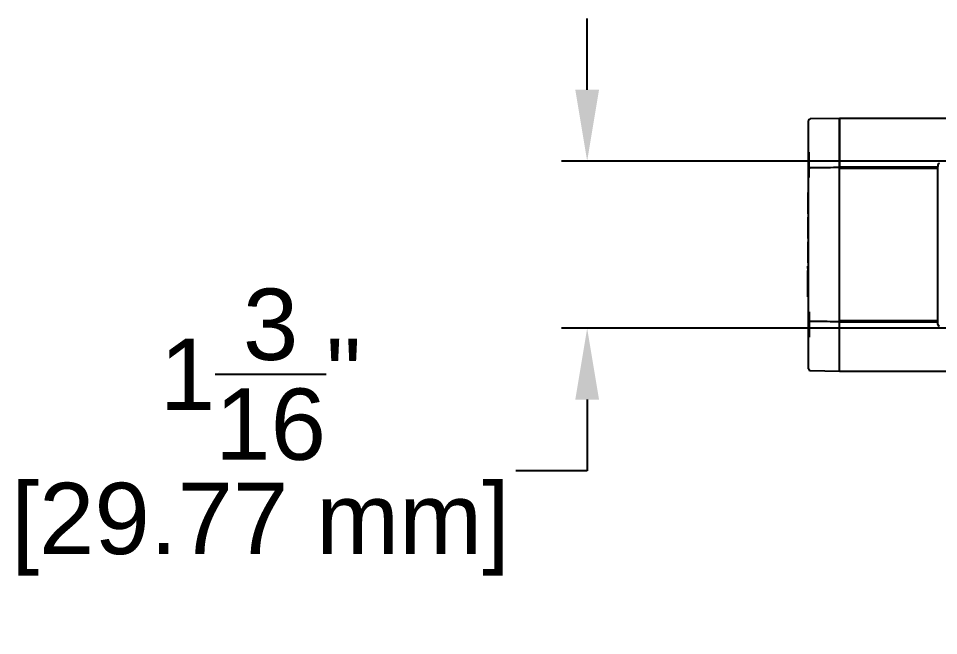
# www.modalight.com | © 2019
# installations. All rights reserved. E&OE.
# Model space of a CAD drawing. Header units: inches. Extents: x -8.9 to 62.9, y -1.2 to 30.1.
# Drawn here: x -0.66 to 5.79, y 1.85 to 6.17 of the extents above; entities that cross this region are included whole.
import ezdxf

# ---------------------------------------------------------------- set-up
doc = ezdxf.new("R2010")
doc.units = ezdxf.units.IN
doc.header["$MEASUREMENT"] = 0
doc.layers.get('Defpoints').update_dxf_attribs({"color": 1})
doc.styles.get("Standard").update_dxf_attribs({"font": 'Arial.ttf'})
doc.dimstyles.new('.5 DIM', dxfattribs={"dimscale": 0, "dimtxt": 0.5, "dimasz": 0.5, "dimexe": 0.18, "dimexo": 0.0625, "dimgap": 0.09, "dimtad": 0, "dimtih": 1, "dimtoh": 1, "dimdec": 5, "dimzin": 0, "dimdsep": 46, "dimlunit": 4, "dimtxsty": 'Standard', "dimcen": 0.25, "dimadec": 0, "dimazin": 0, "dimtfac": 1, "dimtdec": 5, "dimtofl": 0, "dimtmove": 0, "dimatfit": 3, "dimfxl": 1, "dimtolj": 1, "dimtzin": 0, "dimarcsym": 0})

# ---------------------------------------------------------------- blocks, each defined once
blk = doc.blocks.new('*D24')
at = {"layer": 'Defpoints', "color": 0, "lineweight": -2, "transparency": 16777216}
for p, q in [((3.3229, 5.6724), (3.3229, 6.1724)), ((13.3057, 5.1724), (3.1429, 5.1724)), ((13.3057, 4.0004), (3.1429, 4.0004)), ((3.3229, 3.5004), (3.3229, 3.0004)), ((3.3229, 3.0004), (2.8229, 3.0004))]:
    blk.add_line(p, q, dxfattribs=at)
at = {"layer": 'Defpoints', "color": 0, "transparency": 16777216}
for p in [(13.3682, 5.1724), (3.3229, 4.0004), (13.3682, 4.0004)]:
    blk.add_point(p, dxfattribs=at)
for points in [[(3.2396, 5.6724), (3.4062, 5.6724), (3.3229, 5.1724)], [(3.2396, 3.5004), (3.4062, 3.5004), (3.3229, 4.0004)]]:
    blk.add_solid(points, dxfattribs=at)
at = {"layer": 'Defpoints', "color": 0, "transparency": 16777216, "char_height": 0.5, "attachment_point": 5}
for s, insert in [('\\A1;1{\\H1x;\\S3/16;}"', (1.0344, 3.6785)), ('\\A1;[29.77 mm]', (1.0344, 2.5922))]:
    blk.add_mtext(s, dxfattribs=dict(at, insert=insert))

msp = doc.modelspace()

# ---------------------------------------------------------------- linework, layer by layer
for p, q in [((4.874108, 5.443669), (4.874108, 5.456552)), ((5.090643, 5.471938), (4.885713, 5.468361)), ((6.465625, 5.471938), (5.090643, 5.471938)), ((5.090643, 5.455927), (5.090643, 5.471938)), ((5.090643, 5.471938), (5.090643, 5.455927)), ((4.878045, 5.057195), (4.878045, 5.23436)), ((5.779621, 5.128772), (5.090643, 5.128772)), ((5.779621, 5.120898), (5.090643, 5.120898)), ((5.77962, 5.14464), (5.77962, 5.133397)), ((5.77962, 5.014296), (5.77962, 5.133397)), ((4.874108, 4.207071), (4.874108, 4.965713)), ((5.090643, 4.207071), (5.090643, 4.965713)), ((5.090643, 4.207071), (5.090643, 4.965713)), ((5.77962, 4.985943), (5.77962, 5.014296)), ((5.77962, 4.186841), (5.77962, 4.985943)), ((4.874108, 4.95122), (4.870171, 4.95122)), ((4.874108, 4.951209), (4.870171, 4.951209)), ((4.870171, 4.951209), (4.870171, 4.93534)), ((4.874108, 4.93534), (4.870171, 4.93534)), ((4.870171, 4.93534), (4.870171, 4.92832)), ((4.874108, 4.92832), (4.870171, 4.92832)), ((4.870171, 4.92832), (4.870171, 4.803336)), ((4.870171, 4.803336), (4.874108, 4.803336)), ((4.870171, 4.778968), (4.870171, 4.630728)), ((4.874108, 4.778968), (4.870171, 4.778968)), ((4.870171, 4.630728), (4.874108, 4.630728)), ((4.874108, 4.606443), (4.870171, 4.606443)), ((4.870171, 4.606443), (4.870171, 4.458201)), ((4.870171, 4.458201), (4.874108, 4.458201)), ((4.874108, 4.43517), (4.870171, 4.43517)), ((4.870171, 4.43517), (4.870171, 4.43506)), ((4.870171, 4.41951), (4.870171, 4.43506)), ((4.874108, 4.43506), (4.870171, 4.43506)), ((4.874108, 4.41951), (4.870171, 4.41951)), ((4.870171, 4.41951), (4.870171, 4.406223)), ((4.874108, 4.406223), (4.870171, 4.406223)), ((4.870171, 4.323624), (4.869679, 4.323624)), ((4.870171, 4.333524), (4.870171, 4.346227)), ((4.874108, 4.346227), (4.870171, 4.346227)), ((4.874108, 4.333524), (4.870171, 4.333524)), ((4.870171, 4.323275), (4.870171, 4.333524)), ((4.874108, 4.323275), (4.870171, 4.323275)), ((4.874108, 4.313237), (4.870171, 4.313237)), ((4.874108, 4.249758), (4.870171, 4.249758)), ((4.870171, 4.237243), (4.870171, 4.249758)), ((4.870171, 4.221688), (4.870171, 4.237243)), ((4.874108, 4.237243), (4.870171, 4.237243)), ((4.874108, 4.221688), (4.870171, 4.221688)), ((4.870171, 4.221688), (4.870171, 4.221563)), ((4.870171, 4.221563), (4.874108, 4.221563)), ((5.77962, 4.158487), (5.77962, 4.186841)), ((5.77962, 4.039387), (5.77962, 4.158487)), ((4.878045, 4.115589), (4.878045, 3.938424)), ((5.779621, 4.051886), (5.090643, 4.051886)), ((5.779621, 4.044012), (5.090643, 4.044012)), ((5.77962, 4.028143), (5.77962, 4.039387)), ((4.874108, 3.716232), (4.874108, 3.729115)), ((4.885713, 3.704423), (5.090643, 3.700846)), ((5.090643, 3.700846), (5.090643, 3.716857)), ((5.090643, 3.700846), (5.090643, 3.716857)), ((5.090643, 3.700846), (6.465625, 3.700846))]:
    msp.add_line(p, q)
for centre, start, end in [((4.885919, 5.456552), 91, 180), ((5.791431, 5.14464), 91, 180), ((5.791431, 4.028143), 180, 269), ((4.885919, 3.716232), 180, 269)]:
    msp.add_arc(centre, 0.011811, start, end)
for points, knots in [([(4.874108, 5.117809), (4.874108, 5.126187), (4.874108, 5.13444), (4.874108, 5.150574), (4.874108, 5.158486), (4.874108, 5.181833), (4.874108, 5.196893), (4.874108, 5.240736), (4.874108, 5.268271), (4.874108, 5.321176), (4.874108, 5.346482), (4.874108, 5.383358), (4.874108, 5.39546), (4.874108, 5.413474), (4.874108, 5.419457), (4.874108, 5.431452), (4.874108, 5.437436), (4.874108, 5.443669)], [0, 0, 0, 0, 0.0625, 0.0625, 0.125, 0.125, 0.25, 0.25, 0.5, 0.5, 0.75, 0.75, 0.875, 0.875, 0.9375, 0.9375, 1, 1, 1, 1]), ([(5.090643, 5.126724), (5.090643, 5.130336), (5.090643, 5.13394), (5.090643, 5.141687), (5.090643, 5.14583), (5.090643, 5.158145), (5.090643, 5.166207), (5.090643, 5.190014), (5.090643, 5.20535), (5.090643, 5.249913), (5.090643, 5.277853), (5.090643, 5.331574), (5.090643, 5.357318), (5.090643, 5.39475), (5.090643, 5.407032), (5.090643, 5.42531), (5.090643, 5.431377), (5.090643, 5.443546), (5.090643, 5.449608), (5.090643, 5.455927)], [0, 0, 0, 0, 0.02674934, 0.02674934, 0.05814452, 0.05814452, 0.12093488, 0.12093488, 0.24651562, 0.24651562, 0.49767708, 0.49767708, 0.74883854, 0.74883854, 0.87441927, 0.87441927, 0.93720963, 0.93720963, 1, 1, 1, 1]), ([(5.090643, 5.455927), (5.090643, 5.449667), (5.090643, 5.443663), (5.090643, 5.431611), (5.090643, 5.425603), (5.090643, 5.407504), (5.090643, 5.395345), (5.090643, 5.358293), (5.090643, 5.332835), (5.090643, 5.279701), (5.090643, 5.251979), (5.090643, 5.19332), (5.090643, 5.162508), (5.090643, 5.128772)], [0, 0, 0, 0, 0.0625, 0.0625, 0.125, 0.125, 0.25, 0.25, 0.5, 0.5, 0.75, 0.75, 1, 1, 1, 1]), ([(4.874108, 5.117809), (4.874108, 5.119579), (4.875356, 5.121351), (4.879631, 5.123877), (4.882627, 5.124633), (4.885713, 5.124664)], [0, 0, 0, 0, 0.5, 0.5, 1, 1, 1, 1]), ([(4.874108, 4.965713), (4.874108, 4.979744), (4.874108, 4.993354), (4.874108, 5.019995), (4.874108, 5.033064), (4.874108, 5.071355), (4.874108, 5.095097), (4.874108, 5.117809)], [0, 0, 0, 0, 0.25, 0.25, 0.5, 0.5, 1, 1, 1, 1]), ([(5.090643, 5.12674), (5.063178, 5.126462), (5.035712, 5.126184), (4.98589, 5.125679), (4.963534, 5.125453), (4.922689, 5.125039), (4.904201, 5.124852), (4.885713, 5.124664)], [0, 0, 0, 0, 0.40207111, 0.40207111, 0.72934977, 0.72934977, 1, 1, 1, 1]), ([(5.090643, 4.965713), (5.090643, 4.980235), (5.090643, 4.994504), (5.090643, 5.015619), (5.090643, 5.0226), (5.090643, 5.036306), (5.090643, 5.043056), (5.090643, 5.063039), (5.090643, 5.075944), (5.090643, 5.100909), (5.090643, 5.113013), (5.090643, 5.125461), (5.090643, 5.126092), (5.090643, 5.126724)], [0, 0, 0, 0, 0.24670337, 0.24670337, 0.37005505, 0.37005505, 0.49340674, 0.49340674, 0.7401101, 0.7401101, 0.98681347, 0.98681347, 1, 1, 1, 1]), ([(5.090643, 4.965713), (5.090643, 4.97983), (5.090643, 4.99371), (5.090643, 5.021107), (5.090643, 5.0345), (5.090643, 5.060483), (5.090643, 5.073095), (5.090643, 5.097499), (5.090643, 5.109337), (5.090643, 5.120898)], [0, 0, 0, 0, 0.25, 0.25, 0.5, 0.5, 0.75, 0.75, 1, 1, 1, 1]), ([(4.870171, 4.346227), (4.870171, 4.348205), (4.870171, 4.35032), (4.870171, 4.354907), (4.870171, 4.357419), (4.870171, 4.36518), (4.870171, 4.370742), (4.870171, 4.381656), (4.870171, 4.387196), (4.870171, 4.397555), (4.870171, 4.402316), (4.870171, 4.406223)], [0, 0, 0, 0, 0.125, 0.125, 0.25, 0.25, 0.5, 0.5, 0.75, 0.75, 1, 1, 1, 1]), ([(4.870171, 4.313237), (4.870171, 4.317228), (4.870171, 4.320193), (4.870171, 4.323036), (4.870171, 4.323617), (4.870171, 4.323614)], [0, 0, 0, 0, 0.58962905, 0.58962905, 1, 1, 1, 1]), ([(4.870171, 4.249758), (4.870171, 4.251829), (4.870171, 4.254055), (4.870171, 4.258902), (4.870171, 4.261562), (4.870171, 4.269747), (4.870171, 4.275588), (4.870171, 4.284165), (4.870171, 4.287017), (4.870171, 4.292708), (4.870171, 4.29558), (4.870171, 4.303868), (4.870171, 4.308903), (4.870171, 4.313237)], [0, 0, 0, 0, 0.125, 0.125, 0.25, 0.25, 0.5, 0.5, 0.625, 0.625, 0.75, 0.75, 1, 1, 1, 1]), ([(4.874108, 4.054974), (4.874108, 4.077644), (4.874108, 4.101353), (4.874108, 4.139547), (4.874108, 4.152626), (4.874108, 4.179326), (4.874108, 4.19311), (4.874108, 4.207071)], [0, 0, 0, 0, 0.5, 0.5, 0.75, 0.75, 1, 1, 1, 1]), ([(5.090643, 4.046073), (5.090643, 4.0467), (5.090643, 4.047327), (5.090643, 4.059767), (5.090643, 4.071886), (5.090643, 4.096944), (5.090643, 4.109813), (5.090643, 4.136451), (5.090643, 4.150133), (5.090643, 4.178234), (5.090643, 4.192701), (5.090643, 4.207071)], [0, 0, 0, 0, 0.01310113, 0.01310113, 0.25982585, 0.25982585, 0.50655056, 0.50655056, 0.75327528, 0.75327528, 1, 1, 1, 1]), ([(5.090643, 4.051886), (5.090643, 4.075047), (5.090643, 4.099469), (5.090643, 4.13848), (5.090643, 4.151896), (5.090643, 4.17907), (5.090643, 4.192903), (5.090643, 4.207071)], [0, 0, 0, 0, 0.5, 0.5, 0.75, 0.75, 1, 1, 1, 1]), ([(4.885713, 4.048119), (4.882627, 4.04815), (4.879631, 4.048906), (4.875356, 4.051432), (4.874108, 4.053204), (4.874108, 4.054974)], [0, 0, 0, 0, 0.5, 0.5, 1, 1, 1, 1]), ([(4.874108, 3.729115), (4.874108, 3.735347), (4.874108, 3.741332), (4.874108, 3.753326), (4.874108, 3.75931), (4.874108, 3.777324), (4.874108, 3.789426), (4.874108, 3.826302), (4.874108, 3.851607), (4.874108, 3.904511), (4.874108, 3.932047), (4.874108, 3.975888), (4.874108, 3.990949), (4.874108, 4.014296), (4.874108, 4.022209), (4.874108, 4.038344), (4.874108, 4.046597), (4.874108, 4.054974)], [0, 0, 0, 0, 0.0625, 0.0625, 0.125, 0.125, 0.25, 0.25, 0.5, 0.5, 0.75, 0.75, 0.875, 0.875, 0.9375, 0.9375, 1, 1, 1, 1]), ([(5.090643, 4.046043), (5.062232, 4.046331), (5.03382, 4.046619), (4.983525, 4.047128), (4.961642, 4.04735), (4.921743, 4.047754), (4.903728, 4.047936), (4.885713, 4.048119)], [0, 0, 0, 0, 0.41591971, 0.41591971, 0.73627407, 0.73627407, 1, 1, 1, 1]), ([(5.090643, 3.716857), (5.090643, 3.72318), (5.090643, 3.729244), (5.090643, 3.741418), (5.090643, 3.747487), (5.090643, 3.765773), (5.090643, 3.77806), (5.090643, 3.815506), (5.090643, 3.841248), (5.090643, 3.894986), (5.090643, 3.922946), (5.090643, 3.967577), (5.090643, 3.982919), (5.090643, 4.006658), (5.090643, 4.014699), (5.090643, 4.026988), (5.090643, 4.031122), (5.090643, 4.03886), (5.090643, 4.042462), (5.090643, 4.046073)], [0, 0, 0, 0, 0.06278875, 0.06278875, 0.12557751, 0.12557751, 0.25115501, 0.25115501, 0.50231002, 0.50231002, 0.75346503, 0.75346503, 0.87904254, 0.87904254, 0.94183129, 0.94183129, 0.97322567, 0.97322567, 1, 1, 1, 1]), ([(5.090643, 3.716857), (5.090643, 3.723116), (5.090643, 3.729121), (5.090643, 3.741173), (5.090643, 3.747181), (5.090643, 3.76528), (5.090643, 3.777439), (5.090643, 3.81449), (5.090643, 3.839948), (5.090643, 3.893083), (5.090643, 3.920805), (5.090643, 3.979464), (5.090643, 4.010275), (5.090643, 4.044012)], [0, 0, 0, 0, 0.0625, 0.0625, 0.125, 0.125, 0.25, 0.25, 0.5, 0.5, 0.75, 0.75, 1, 1, 1, 1])]:
    msp.add_open_spline(points, degree=3, knots=knots)
for points in [[(5.102454, 5.119043), (5.102454, 5.122449), (5.102454, 5.125826), (5.102454, 5.129175)], [(5.102454, 4.043571), (5.102454, 4.046207), (5.102454, 4.04886), (5.102454, 4.05153)]]:
    msp.add_open_spline(points, degree=3)

# ---------------------------------------------------------------- dimensions: what is measured, and where the dimension line sits
at = {"layer": 'Defpoints'}
dim = msp.add_linear_dim(base=(3.322885, 4.000372), p1=(13.368202, 5.172411), p2=(13.368202, 4.000372), angle=90, dimstyle='.5 DIM', override={"dimscale": 1, "dimpost": '\\X'}, dxfattribs=at)
dim.commit()
dim.dimension.update_dxf_attribs({"geometry": '*D24', "text_midpoint": (1.034386, 3.000372)})

doc.saveas('drawing.dxf')
